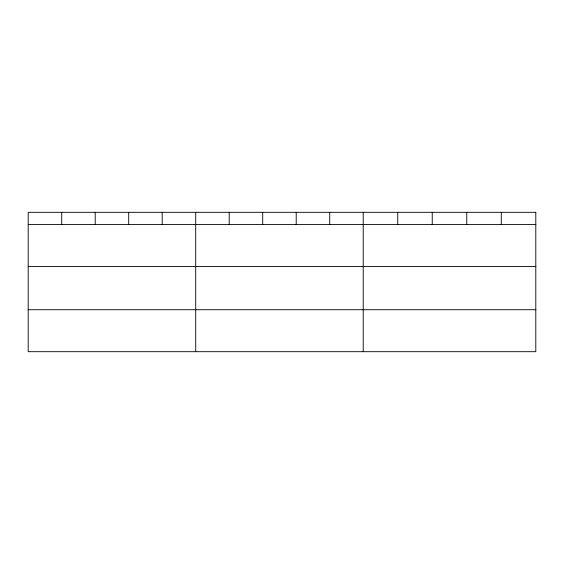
<?xml version="1.0" encoding="UTF-8"?>
<svg xmlns="http://www.w3.org/2000/svg" width="564" height="564" viewBox="0 0 564 564"><rect width="100%" height="100%" fill="white"/><g stroke="black" fill="none" stroke-linecap="round" stroke-linejoin="round"><path stroke-width="0.85" d="M28.2 224.486L535.8 224.486M28.2 266.462L535.8 266.462M28.2 309.714L535.8 309.714M501.283 212.311L501.283 224.486M466.766 212.311L466.766 224.486M432.25 212.311L432.25 224.486M397.733 212.311L397.733 224.486M363.216 212.311L363.216 351.689M329.714 212.311L329.714 224.486M296.213 212.311L296.213 224.486M262.711 212.311L262.711 224.486M229.21 212.311L229.21 224.486M195.708 212.311L195.708 351.689M162.206 212.311L162.206 224.486M128.705 212.311L128.705 224.486M95.203 212.311L95.203 224.486M61.702 212.311L61.702 224.486M535.8 212.311L28.2 212.311L28.2 351.689L535.8 351.689L535.8 212.311"/></g></svg>
